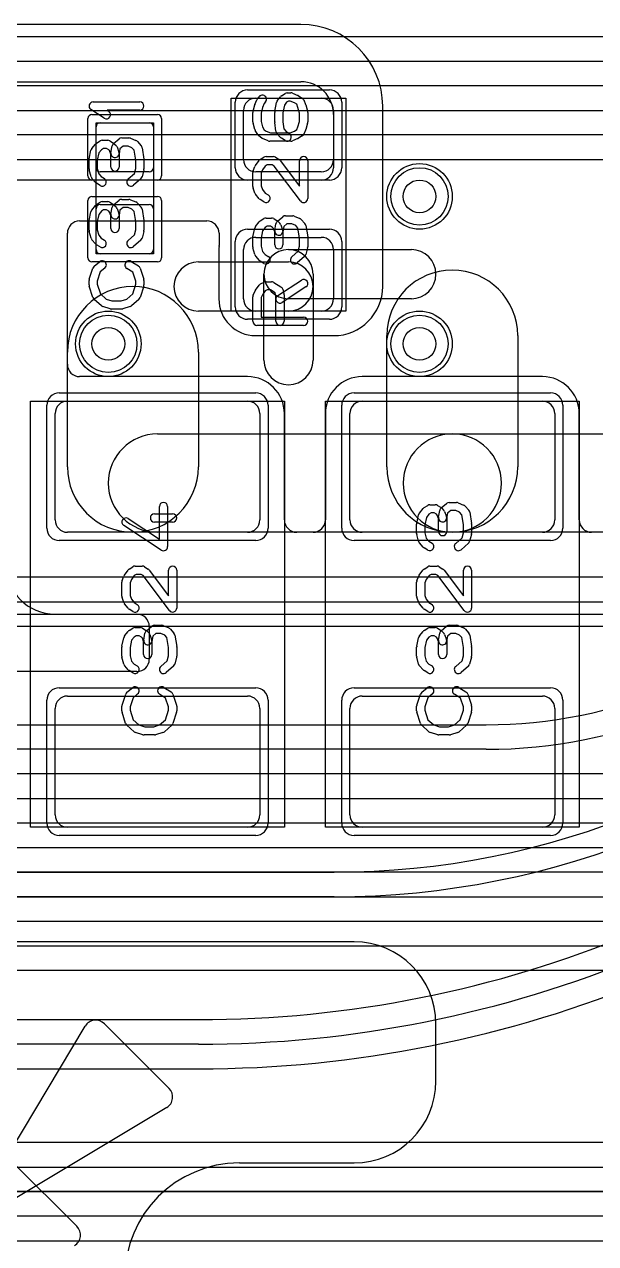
# Model space of a CAD drawing. Extents: x 0 to 57.3, y -1 to 20.5.
# Drawn here: x 33.99 to 37.48, y 9.16 to 16.6 of the extents above; entities that cross this region are included whole.
import ezdxf

# ---------------------------------------------------------------- set-up
doc = ezdxf.new("R2010")
doc.units = 0
for name, color, linetype in [('Hole', 1, 'CONTINUOUS'), ('L1', 3, 'CONTINUOUS'), ('L2', 3, 'CONTINUOUS'), ('L3', 3, 'CONTINUOUS'), ('L4', 3, 'CONTINUOUS'), ('MetalMask-A', 176, 'CONTINUOUS'), ('PartsArea-A', 111, 'CONTINUOUS'), ('PartsSilk-A', 221, 'CONTINUOUS'), ('Resist-A', 2, 'CONTINUOUS'), ('Resist-B', 2, 'CONTINUOUS'), ('Silk-A', 140, 'CONTINUOUS')]:
    doc.layers.add(name, color=color, linetype=linetype)

msp = doc.modelspace()

# ---------------------------------------------------------------- linework, layer by layer
at = {"layer": 'Hole'}
for centre in [(36.4, 15.55), (34.5, 14.65), (36.4, 14.65)]:
    msp.add_circle(centre, 0.1, dxfattribs=at)
at = {"layer": 'L1'}
for p, q in [((35.67504, 16.6), (28.09585, 16.6)), ((32.07497, 16.25), (35.675, 16.25)), ((35.4, 16.15), (35.8, 16.15)), ((35.325, 15.775), (35.325, 16.075)), ((35.875, 16.075), (35.875, 15.775)), ((36.17504, 14.99996), (36.17504, 16.1)), ((35.875, 16.05), (35.875, 15.72497)), ((34.425, 15.725), (34.425, 15.975)), ((34.45, 16), (34.75, 16)), ((34.775, 15.975), (34.775, 15.725)), ((35.80003, 15.65), (32.07497, 15.65)), ((34.75, 15.7), (34.45, 15.7)), ((35.8, 15.7), (35.4, 15.7)), ((34.45, 15.5), (34.75, 15.5)), ((34.425, 15.225), (34.425, 15.475)), ((34.775, 15.475), (34.775, 15.225)), ((34.325, 15.4), (35.10108, 15.4)), ((34.25, 14.52504), (34.25, 15.325)), ((35.17608, 15.325), (35.17608, 15.2509)), ((35.4, 15.3), (35.8, 15.3)), ((34.75, 15.2), (34.45, 15.2)), ((35.17496, 15.225), (35.17496, 14.925)), ((35.325, 14.925), (35.325, 15.225)), ((35.6, 15.225), (36.35, 15.225)), ((35.875, 15.225), (35.875, 14.925)), ((35.05, 15.15), (35.6, 15.15)), ((35.45, 14.55), (35.45, 15.075)), ((35.75, 15.075), (35.75, 14.55)), ((36.35, 14.925), (35.6, 14.925)), ((35.6, 14.85), (35.05, 14.85)), ((35.8, 14.85), (35.4, 14.85)), ((35.4, 14.69996), (35.87504, 14.69996)), ((36.2, 13.9), (36.2, 14.7)), ((37, 14.7), (37, 13.9)), ((34.25, 13.9), (34.25, 14.6)), ((35.05, 14.6), (35.05, 13.9)), ((35.35, 14.45004), (34.325, 14.45004)), ((37.15, 14.45004), (36.05, 14.45004)), ((34.25, 14.3), (35.35, 14.3)), ((36.05, 14.3), (37.15, 14.3)), ((34.175, 13.575), (34.175, 14.225)), ((35.425, 14.225), (35.425, 13.575)), ((35.57504, 13.575), (35.57504, 14.225)), ((35.82496, 14.225), (35.82496, 13.575)), ((35.975, 13.575), (35.975, 14.225)), ((37.225, 14.225), (37.225, 13.575)), ((37.37504, 13.575), (37.37504, 14.225)), ((34.8, 14.1), (36.6, 14.1)), ((36.6, 14.1), (37.65, 14.1)), ((35.35, 13.5), (34.25, 13.5)), ((36.6, 13.5), (34.8, 13.5)), ((35.74996, 13.5), (35.65004, 13.5)), ((37.15, 13.5), (36.05, 13.5)), ((37.65, 13.5), (36.6, 13.5)), ((38.5, 13.5), (37.45004, 13.5)), ((32.325, 13), (38, 13)), ((34.175, 13), (34.67503, 13)), ((34.75, 12.92503), (34.75, 12.72497)), ((34.67503, 12.65), (32.77497, 12.65)), ((34.25, 12.5), (35.35, 12.5)), ((36.05, 12.5), (37.15, 12.5)), ((34.175, 11.775), (34.175, 12.425)), ((35.425, 12.425), (35.425, 11.775)), ((35.975, 11.775), (35.975, 12.425)), ((37.225, 12.425), (37.225, 11.775)), ((35.35, 11.7), (34.25, 11.7)), ((37.15, 11.7), (36.05, 11.7)), ((36, 11), (31.075, 11)), ((36.5, 10.15), (36.5, 10.5)), ((35.3, 9.65), (36, 9.65))]:
    msp.add_line(p, q, dxfattribs=at)
for centre in [(36.4, 15.55), (34.5, 14.65), (36.4, 14.65)]:
    msp.add_circle(centre, 0.2, dxfattribs=at)
for centre, radius, start, end in [((35.67504, 16.1), 0.5, 0, 90), ((35.675, 16.05), 0.2, 0, 90), ((35.4, 16.075), 0.075, 90, 180), ((35.8, 16.075), 0.075, 0, 90), ((34.45, 15.975), 0.025, 90, 180), ((34.75, 15.975), 0.025, 0, 90), ((34.45, 15.725), 0.025, 180, -90), ((34.75, 15.725), 0.025, -90, 0), ((35.4, 15.775), 0.075, 180, -90), ((35.8, 15.775), 0.075, -90, 0), ((35.80003, 15.72497), 0.07497, -90, 0), ((34.45, 15.475), 0.025, 90, 180), ((34.75, 15.475), 0.025, 0, 90), ((34.325, 15.325), 0.075, 90, 180), ((35.10108, 15.325), 0.075, 0, 90), ((35.4, 15.225), 0.075, 90, 180), ((35.8, 15.225), 0.075, 0, 90), ((34.45, 15.225), 0.025, 180, -90), ((34.75, 15.225), 0.025, -90, 0), ((35.4, 15.225), 0.22504, 175.046912, 180), ((35.10111, 15.2509), 0.07497, -4.950872, 0), ((35.6, 15.075), 0.15, 0, 180), ((35.6, 15.075), 0.15, 90, -90), ((36.35, 15.075), 0.15, -90, 90), ((35.05, 15), 0.15, 90, -90), ((35.6, 15), 0.15, -90, 90), ((36.6, 14.7), 0.4, 0, 180), ((34.65, 14.6), 0.4, 0, 180), ((35.87504, 14.99996), 0.3, -90, 0), ((35.4, 14.925), 0.22504, 180, -90), ((35.4, 14.925), 0.075, 180, -90), ((35.8, 14.925), 0.075, -90, 0), ((34.325, 14.52504), 0.075, 180, -90), ((35.6, 14.55), 0.15, 180, 0), ((35.35, 14.225), 0.22504, 0, 90), ((36.05, 14.225), 0.22504, 90, 180), ((37.15, 14.225), 0.22504, 0, 90), ((34.25, 14.225), 0.075, 90, 180), ((35.35, 14.225), 0.075, 0, 90), ((36.05, 14.225), 0.075, 90, 180), ((37.15, 14.225), 0.075, 0, 90), ((34.8, 13.8), 0.3, 90, -90), ((36.6, 13.8), 0.3, 90, -90), ((36.6, 13.8), 0.3, -90, 90), ((34.65, 13.9), 0.4, 180, 0), ((36.6, 13.9), 0.4, 180, 0), ((34.25, 13.575), 0.075, 180, -90), ((35.35, 13.575), 0.075, -90, 0), ((35.65004, 13.575), 0.075, 180, -90), ((35.74996, 13.575), 0.075, -90, 0), ((36.05, 13.575), 0.075, 180, -90), ((37.15, 13.575), 0.075, -90, 0), ((37.45004, 13.575), 0.075, 180, -90), ((34.175, 13.3), 0.3, 180, -90), ((34.67503, 12.92503), 0.07497, 0, 90), ((34.67503, 12.72497), 0.07497, -90, 0), ((34.25, 12.425), 0.075, 90, 180), ((35.35, 12.425), 0.075, 0, 90), ((36.05, 12.425), 0.075, 90, 180), ((37.15, 12.425), 0.075, 0, 90), ((34.25, 11.775), 0.075, 180, -90), ((35.35, 11.775), 0.075, -90, 0), ((36.05, 11.775), 0.075, 180, -90), ((37.15, 11.775), 0.075, -90, 0), ((36, 10.5), 0.5, 0, 90), ((36, 10.15), 0.5, -90, 0), ((35.3, 8.95), 0.7, 90, 180)]:
    msp.add_arc(centre, radius, start, end, dxfattribs=at)
at = {"layer": 'L2'}
for centre in [(36.4, 15.55), (34.5, 14.65), (36.4, 14.65)]:
    msp.add_circle(centre, 0.2, dxfattribs=at)
at = {"layer": 'L3'}
for p, q in [((41.49996, 12.02504), (28.21421, 12.02504)), ((28.21421, 11.875), (42.21092, 11.875)), ((42.21092, 11.725), (28.21421, 11.725)), ((28.01422, 11.575), (42.48579, 11.575)), ((42.48579, 11.425), (28.01422, 11.425)), ((27.81421, 11.275), (43.08579, 11.275)), ((43.08579, 11.125), (27.81421, 11.125)), ((23.04178, 10.975), (43.65822, 10.975)), ((43.65822, 10.825), (23.04178, 10.825)), ((28.35127, 9.475), (38.12911, 9.475)), ((38.12911, 9.325), (28.35127, 9.325)), ((23.04178, 9.175), (43.65822, 9.175))]:
    msp.add_line(p, q, dxfattribs=at)
for centre in [(36.4, 15.55), (34.5, 14.65), (36.4, 14.65)]:
    msp.add_circle(centre, 0.2, dxfattribs=at)
at = {"layer": 'L4'}
for p, q in [((43.8, 16.525), (28.47808, 16.525)), ((28.47809, 16.375), (42.78578, 16.375)), ((42.78578, 16.225), (28.47809, 16.225)), ((28.4781, 16.075), (42.18578, 16.075)), ((42.18578, 15.925), (28.4781, 15.925)), ((28.4781, 15.77496), (42.18579, 15.77496)), ((37.58579, 13.22504), (26.7, 13.22504)), ((25.8, 13.075), (37.58579, 13.075)), ((37.58579, 12.925), (25.8, 12.925)), ((31.31367, 12.325), (36.80736, 12.325)), ((36.80736, 12.175), (31.31367, 12.175)), ((30.84946, 11.425), (35.87893, 11.425)), ((35.87893, 11.275), (30.84946, 11.275)), ((30.43525, 10.525), (35.05051, 10.525)), ((35.05051, 10.375), (30.43525, 10.375)), ((28.4, 10.22496), (35.05051, 10.22496)), ((39.20525, 9.77504), (28.4, 9.77504)), ((32.51262, 9.625), (39.20525, 9.625)), ((39.20525, 9.475), (32.51262, 9.475))]:
    msp.add_line(p, q, dxfattribs=at)
for centre in [(36.4, 15.55), (34.5, 14.65), (36.4, 14.65)]:
    msp.add_circle(centre, 0.2, dxfattribs=at)
for centre, radius, end in [((36.80736, 15.25), 2.925, -45), ((36.80736, 15.25), 3.075, -45), ((35.87893, 16.35), 4.925, -44.999918), ((35.87893, 16.35), 5.075, -44.99992), ((35.05051, 17.45), 6.925, -45.000059), ((35.05051, 17.45), 7.075, -45.000057), ((35.05051, 17.45), 7.22504, -45.000056)]:
    msp.add_arc(centre, radius, -90, end, dxfattribs=at)
at = {"layer": 'MetalMask-A'}
for p, q in [((35.4, 16.15), (35.8, 16.15)), ((35.325, 15.775), (35.325, 16.075)), ((35.875, 16.075), (35.875, 15.775)), ((34.425, 15.725), (34.425, 15.975)), ((34.45, 16), (34.75, 16)), ((34.775, 15.975), (34.775, 15.725)), ((34.75, 15.7), (34.45, 15.7)), ((35.8, 15.7), (35.4, 15.7)), ((34.45, 15.5), (34.75, 15.5)), ((34.425, 15.225), (34.425, 15.475)), ((34.775, 15.475), (34.775, 15.225)), ((35.4, 15.3), (35.8, 15.3)), ((34.75, 15.2), (34.45, 15.2)), ((35.325, 14.925), (35.325, 15.225)), ((35.875, 15.225), (35.875, 14.925)), ((35.8, 14.85), (35.4, 14.85)), ((34.25, 14.3), (35.35, 14.3)), ((36.05, 14.3), (37.15, 14.3)), ((34.175, 13.575), (34.175, 14.225)), ((35.425, 14.225), (35.425, 13.575)), ((35.975, 13.575), (35.975, 14.225)), ((37.225, 14.225), (37.225, 13.575)), ((35.35, 13.5), (34.25, 13.5)), ((37.15, 13.5), (36.05, 13.5)), ((34.25, 12.5), (35.35, 12.5)), ((36.05, 12.5), (37.15, 12.5)), ((34.175, 11.775), (34.175, 12.425)), ((35.425, 12.425), (35.425, 11.775)), ((35.975, 11.775), (35.975, 12.425)), ((37.225, 12.425), (37.225, 11.775)), ((35.35, 11.7), (34.25, 11.7)), ((37.15, 11.7), (36.05, 11.7))]:
    msp.add_line(p, q, dxfattribs=at)
for centre, radius, start, end in [((35.4, 16.075), 0.075, 90, 180), ((35.8, 16.075), 0.075, 0, 90), ((34.45, 15.975), 0.025, 90, 180), ((34.75, 15.975), 0.025, 0, 90), ((34.45, 15.725), 0.025, 180, -90), ((34.75, 15.725), 0.025, -90, 0), ((35.4, 15.775), 0.075, 180, -90), ((35.8, 15.775), 0.075, -90, 0), ((34.45, 15.475), 0.025, 90, 180), ((34.75, 15.475), 0.025, 0, 90), ((35.4, 15.225), 0.075, 90, 180), ((35.8, 15.225), 0.075, 0, 90), ((34.45, 15.225), 0.025, 180, -90), ((34.75, 15.225), 0.025, -90, 0), ((35.4, 14.925), 0.075, 180, -90), ((35.8, 14.925), 0.075, -90, 0), ((34.25, 14.225), 0.075, 90, 180), ((35.35, 14.225), 0.075, 0, 90), ((36.05, 14.225), 0.075, 90, 180), ((37.15, 14.225), 0.075, 0, 90), ((34.25, 13.575), 0.075, 180, -90), ((35.35, 13.575), 0.075, -90, 0), ((36.05, 13.575), 0.075, 180, -90), ((37.15, 13.575), 0.075, -90, 0), ((34.25, 12.425), 0.075, 90, 180), ((35.35, 12.425), 0.075, 0, 90), ((36.05, 12.425), 0.075, 90, 180), ((37.15, 12.425), 0.075, 0, 90), ((34.25, 11.775), 0.075, 180, -90), ((35.35, 11.775), 0.075, -90, 0), ((36.05, 11.775), 0.075, 180, -90), ((37.15, 11.775), 0.075, -90, 0)]:
    msp.add_arc(centre, radius, start, end, dxfattribs=at)
at = {"layer": 'PartsArea-A'}
for p, q in [((35.25, 14.85), (35.25, 16.15)), ((35.25, 16.15), (35.95, 16.15)), ((35.95, 16.15), (35.95, 14.85)), ((34.425, 15.2), (34.425, 16)), ((34.425, 16), (34.775, 16)), ((34.775, 16), (34.775, 15.2)), ((34.775, 15.2), (34.425, 15.2)), ((35.95, 14.85), (35.25, 14.85)), ((34.025, 11.7), (34.025, 14.3)), ((34.025, 14.3), (35.575, 14.3)), ((35.575, 14.3), (35.575, 11.7)), ((35.825, 11.7), (35.825, 14.3)), ((35.825, 14.3), (37.375, 14.3)), ((37.375, 14.3), (37.375, 11.7)), ((35.575, 11.7), (34.025, 11.7)), ((37.375, 11.7), (35.825, 11.7))]:
    msp.add_line(p, q, dxfattribs=at)
at = {"layer": 'PartsSilk-A'}
for p, q in [((35.41011, 16.14479), (35.42122, 16.15868)), ((35.53176, 16.13294), (35.55028, 16.15794)), ((35.55713, 16.16426), (35.57935, 16.17814)), ((35.59259, 16.18194), (35.61481, 16.18194)), ((35.62442, 16.18002), (35.65776, 16.16614)), ((35.6614, 16.16426), (35.68362, 16.15037)), ((34.4753, 16.02763), (34.39382, 16.08041)), ((34.40741, 16.12639), (34.69259, 16.12639)), ((34.69259, 16.07639), (34.49199, 16.07639)), ((34.49199, 16.07639), (34.50248, 16.06959)), ((35.38337, 16.06937), (35.39448, 16.10826)), ((35.39531, 16.11067), (35.40642, 16.13845)), ((35.44221, 16.09329), (35.43241, 16.059)), ((35.45147, 16.11645), (35.44221, 16.09329)), ((35.46026, 16.12744), (35.45147, 16.11645)), ((35.51623, 16.0674), (35.52734, 16.12296)), ((35.57527, 16.10767), (35.56574, 16.06002)), ((35.58764, 16.12437), (35.57527, 16.10767)), ((35.59976, 16.13194), (35.58764, 16.12437)), ((35.60981, 16.13194), (35.59976, 16.13194)), ((35.63664, 16.12077), (35.60981, 16.13194)), ((35.65019, 16.1123), (35.63664, 16.12077)), ((35.65779, 16.09329), (35.65019, 16.1123)), ((35.66759, 16.059), (35.65779, 16.09329)), ((35.69358, 16.13845), (35.70469, 16.11067)), ((35.70552, 16.10826), (35.71663, 16.06937)), ((35.38241, 16.00417), (35.38241, 16.0625)), ((35.43241, 16.059), (35.43241, 16.00767)), ((35.43241, 16.00767), (35.44167, 15.97525)), ((35.51574, 16.00417), (35.51574, 16.0625)), ((35.52339, 15.94791), (35.51598, 16.00069)), ((35.56574, 16.06002), (35.56574, 16.00592)), ((35.56574, 16.00592), (35.57186, 15.96235)), ((35.65792, 15.97383), (35.66759, 16.00767)), ((35.66759, 16.00767), (35.66759, 16.059)), ((35.71759, 16.0625), (35.71759, 16.00417)), ((35.39448, 15.95841), (35.38337, 15.9973)), ((35.41182, 15.92754), (35.39701, 15.95254)), ((35.44167, 15.97525), (35.45231, 15.9573)), ((35.45231, 15.9573), (35.46435, 15.94827)), ((35.46435, 15.94827), (35.49019, 15.9375)), ((35.49019, 15.9375), (35.60981, 15.9375)), ((35.55168, 15.90978), (35.52946, 15.93478)), ((35.57186, 15.96235), (35.58667, 15.94568)), ((35.58667, 15.94568), (35.60584, 15.9337)), ((35.60981, 15.9375), (35.63664, 15.94868)), ((35.63664, 15.94868), (35.65063, 15.95742)), ((35.65063, 15.95742), (35.65792, 15.97383)), ((35.70433, 15.95513), (35.69322, 15.93013)), ((35.71663, 15.9973), (35.70552, 15.95841)), ((34.399, 15.84201), (34.42122, 15.86979)), ((34.42749, 15.87537), (34.44971, 15.88926)), ((34.46296, 15.89306), (34.4963, 15.89306)), ((34.50955, 15.88926), (34.53177, 15.87537)), ((34.51613, 15.81688), (34.52354, 15.85855)), ((34.53215, 15.87338), (34.56548, 15.90115)), ((34.5362, 15.87185), (34.54731, 15.86074)), ((34.59053, 15.85694), (34.57117, 15.84081)), ((34.58148, 15.90694), (34.62593, 15.90694)), ((34.62093, 15.85694), (34.59053, 15.85694)), ((34.64437, 15.84718), (34.62093, 15.85694)), ((34.63554, 15.90502), (34.66887, 15.89114)), ((34.67795, 15.88467), (34.70017, 15.85967)), ((35.43685, 15.90639), (35.41833, 15.92028)), ((35.47558, 15.88942), (35.44224, 15.90331)), ((35.61481, 15.8875), (35.48519, 15.8875)), ((35.57934, 15.8913), (35.55712, 15.90519)), ((35.65776, 15.90331), (35.62442, 15.88942)), ((35.68362, 15.91908), (35.6614, 15.90519)), ((34.38295, 15.77876), (34.39406, 15.83154)), ((34.44176, 15.81542), (34.43241, 15.77101)), ((34.4576, 15.83523), (34.44176, 15.81542)), ((34.47013, 15.84306), (34.4576, 15.83523)), ((34.48913, 15.84306), (34.47013, 15.84306)), ((34.50285, 15.83448), (34.48913, 15.84306)), ((34.50803, 15.8293), (34.50285, 15.83448)), ((34.51574, 15.8081), (34.50803, 15.8293)), ((34.51574, 15.72917), (34.51574, 15.8081)), ((34.55313, 15.8516), (34.56424, 15.82104)), ((34.57117, 15.84081), (34.56535, 15.80812)), ((34.56574, 15.8125), (34.56574, 15.72917)), ((34.65795, 15.83191), (34.64437, 15.84718)), ((34.66759, 15.77162), (34.65795, 15.83191)), ((34.70617, 15.84701), (34.71728, 15.77756)), ((35.42749, 15.77537), (35.44971, 15.78926)), ((35.46296, 15.79306), (35.50741, 15.79306)), ((35.52066, 15.78926), (35.54288, 15.77537)), ((34.38241, 15.71806), (34.38241, 15.77361)), ((34.39436, 15.66995), (34.38325, 15.71162)), ((34.43241, 15.77101), (34.43241, 15.72134)), ((34.43241, 15.72134), (34.44115, 15.68856)), ((34.65929, 15.69019), (34.66759, 15.72134)), ((34.66759, 15.72134), (34.66759, 15.77162)), ((34.71675, 15.71162), (34.70564, 15.66995)), ((34.71759, 15.77361), (34.71759, 15.71806)), ((35.3842, 15.70511), (35.39531, 15.73289)), ((35.3983, 15.73831), (35.42052, 15.76887)), ((35.44057, 15.71143), (35.43241, 15.69102)), ((35.45811, 15.73554), (35.44057, 15.71143)), ((35.47013, 15.74306), (35.45811, 15.73554)), ((35.50024, 15.74306), (35.47013, 15.74306)), ((35.51244, 15.73543), (35.50024, 15.74306)), ((35.67261, 15.52247), (35.51244, 15.73543)), ((35.54961, 15.7692), (35.66759, 15.61233)), ((35.66759, 15.61233), (35.66759, 15.76806)), ((35.71759, 15.76806), (35.71759, 15.5375)), ((34.42205, 15.63478), (34.39983, 15.65978)), ((34.44971, 15.6163), (34.42749, 15.63019)), ((34.44115, 15.68856), (34.45704, 15.67068)), ((34.45704, 15.67068), (34.47621, 15.6587)), ((34.62058, 15.65631), (34.65929, 15.69019)), ((34.69794, 15.65758), (34.6535, 15.61869)), ((35.38241, 15.60972), (35.38241, 15.69583)), ((35.43241, 15.69102), (35.43241, 15.61412)), ((35.39503, 15.57063), (35.38392, 15.60118)), ((35.42122, 15.53577), (35.399, 15.56355)), ((35.43241, 15.61412), (35.44061, 15.59158)), ((35.44061, 15.59158), (35.4576, 15.57033)), ((35.4576, 15.57033), (35.47621, 15.5587)), ((34.399, 15.46701), (34.42122, 15.49479)), ((34.42749, 15.50037), (34.44971, 15.51426)), ((34.46296, 15.51806), (34.4963, 15.51806)), ((34.50955, 15.51426), (34.53177, 15.50037)), ((34.51613, 15.44188), (34.52354, 15.48355)), ((34.53215, 15.49838), (34.56548, 15.52615)), ((34.5362, 15.49685), (34.54731, 15.48574)), ((34.59053, 15.48194), (34.57117, 15.46581)), ((34.58148, 15.53194), (34.62593, 15.53194)), ((34.62093, 15.48194), (34.59053, 15.48194)), ((34.64437, 15.47218), (34.62093, 15.48194)), ((34.63554, 15.53002), (34.66887, 15.51614)), ((34.67795, 15.50967), (34.70017, 15.48467)), ((35.44971, 15.5163), (35.42749, 15.53019)), ((34.38295, 15.40376), (34.39406, 15.45654)), ((34.44176, 15.44042), (34.43241, 15.39601)), ((34.4576, 15.46023), (34.44176, 15.44042)), ((34.47013, 15.46806), (34.4576, 15.46023)), ((34.48913, 15.46806), (34.47013, 15.46806)), ((34.50285, 15.45948), (34.48913, 15.46806)), ((34.50803, 15.4543), (34.50285, 15.45948)), ((34.51574, 15.4331), (34.50803, 15.4543)), ((34.51574, 15.35417), (34.51574, 15.4331)), ((34.55313, 15.4766), (34.56424, 15.44604)), ((34.57117, 15.46581), (34.56535, 15.43312)), ((34.56574, 15.4375), (34.56574, 15.35417)), ((34.65795, 15.45691), (34.64437, 15.47218)), ((34.66759, 15.39662), (34.65795, 15.45691)), ((34.70617, 15.47201), (34.71728, 15.40256)), ((35.42749, 15.40037), (35.44971, 15.41426)), ((35.46296, 15.41806), (35.4963, 15.41806)), ((35.50955, 15.41426), (35.53177, 15.40037)), ((35.53215, 15.39838), (35.56548, 15.42615)), ((35.58148, 15.43194), (35.62593, 15.43194)), ((35.63554, 15.43002), (35.66887, 15.41614)), ((35.67795, 15.40967), (35.70017, 15.38467)), ((34.38241, 15.34306), (34.38241, 15.39861)), ((34.39436, 15.29495), (34.38325, 15.33662)), ((34.43241, 15.39601), (34.43241, 15.34634)), ((34.43241, 15.34634), (34.44115, 15.31356)), ((34.65929, 15.31519), (34.66759, 15.34634)), ((34.66759, 15.34634), (34.66759, 15.39662)), ((34.71675, 15.33662), (34.70564, 15.29495)), ((34.71759, 15.39861), (34.71759, 15.34306)), ((35.38295, 15.30376), (35.39406, 15.35654)), ((35.399, 15.36701), (35.42122, 15.39479)), ((35.44176, 15.34042), (35.43241, 15.29601)), ((35.4576, 15.36023), (35.44176, 15.34042)), ((35.47013, 15.36806), (35.4576, 15.36023)), ((35.48913, 15.36806), (35.47013, 15.36806)), ((35.50285, 15.35948), (35.48913, 15.36806)), ((35.50803, 15.3543), (35.50285, 15.35948)), ((35.51574, 15.3331), (35.50803, 15.3543)), ((35.51574, 15.25417), (35.51574, 15.3331)), ((35.51613, 15.34188), (35.52354, 15.38355)), ((35.5362, 15.39685), (35.54731, 15.38574)), ((35.55313, 15.3766), (35.56424, 15.34604)), ((35.57117, 15.36581), (35.56535, 15.33312)), ((35.56574, 15.3375), (35.56574, 15.25417)), ((35.59053, 15.38194), (35.57117, 15.36581)), ((35.62093, 15.38194), (35.59053, 15.38194)), ((35.64437, 15.37218), (35.62093, 15.38194)), ((35.65795, 15.35691), (35.64437, 15.37218)), ((35.66759, 15.29662), (35.65795, 15.35691)), ((35.70617, 15.37201), (35.71728, 15.30256)), ((34.42205, 15.25978), (34.39983, 15.28478)), ((34.44115, 15.31356), (34.45704, 15.29568)), ((34.45704, 15.29568), (34.47621, 15.2837)), ((34.62058, 15.28131), (34.65929, 15.31519)), ((34.69794, 15.28258), (34.6535, 15.24369)), ((35.38241, 15.24306), (35.38241, 15.29861)), ((35.43241, 15.29601), (35.43241, 15.24634)), ((35.66759, 15.24634), (35.66759, 15.29662)), ((35.71759, 15.29861), (35.71759, 15.24306)), ((34.44971, 15.2413), (34.42749, 15.25519)), ((35.39436, 15.19495), (35.38325, 15.23662)), ((35.42205, 15.15978), (35.39983, 15.18478)), ((35.43241, 15.24634), (35.44115, 15.21356)), ((35.44115, 15.21356), (35.45704, 15.19568)), ((35.45704, 15.19568), (35.47621, 15.1837)), ((35.62058, 15.18131), (35.65929, 15.21519)), ((35.69794, 15.18258), (35.6535, 15.14369)), ((35.65929, 15.21519), (35.66759, 15.24634)), ((35.71675, 15.23662), (35.70564, 15.19495)), ((34.38369, 15.0454), (34.40591, 15.11207)), ((34.41363, 15.12338), (34.44696, 15.15115)), ((34.47896, 15.11273), (34.4511, 15.08952)), ((34.6495, 15.08773), (34.61268, 15.11074)), ((34.63918, 15.15314), (34.68362, 15.12537)), ((34.69409, 15.11207), (34.71631, 15.0454)), ((35.44971, 15.1413), (35.42749, 15.15519)), ((34.38241, 15.00972), (34.38241, 15.0375)), ((34.4511, 15.08952), (34.43241, 15.03344)), ((34.43241, 15.03344), (34.43241, 15.01362)), ((34.66759, 15.03344), (34.6495, 15.08773)), ((34.66759, 15.01362), (34.66759, 15.03344)), ((34.71759, 15.0375), (34.71759, 15.00972)), ((35.53447, 14.94453), (35.67891, 15.03898)), ((34.40582, 14.93266), (34.3836, 15.0021)), ((34.43241, 15.01362), (34.45132, 14.95452)), ((34.64868, 14.95452), (34.66759, 15.01362)), ((34.7164, 15.0021), (34.69418, 14.93266)), ((35.38456, 14.94765), (35.39567, 14.97265)), ((35.3983, 14.9772), (35.42052, 15.00776)), ((35.42956, 15.01542), (35.45178, 15.02653)), ((35.45737, 14.97343), (35.44029, 14.94993)), ((35.46886, 14.97917), (35.45737, 14.97343)), ((35.46296, 15.02917), (35.4963, 15.02917)), ((35.48913, 14.97917), (35.46886, 14.97917)), ((35.51913, 14.96042), (35.48913, 14.97917)), ((35.50955, 15.02537), (35.55399, 14.99759)), ((35.52315, 14.94533), (35.51913, 14.96042)), ((35.70627, 14.99714), (35.56183, 14.90269)), ((35.5649, 14.98283), (35.57231, 14.95505)), ((34.45761, 14.88258), (34.41317, 14.92147)), ((34.45132, 14.95452), (34.48656, 14.92368)), ((34.48656, 14.92368), (34.52234, 14.9125)), ((34.52234, 14.9125), (34.57766, 14.9125)), ((34.57766, 14.9125), (34.61344, 14.92368)), ((34.61344, 14.92368), (34.64868, 14.95452)), ((34.68683, 14.92147), (34.64239, 14.88258)), ((35.38241, 14.7875), (35.38241, 14.9375)), ((35.44029, 14.94993), (35.43241, 14.9322)), ((35.43241, 14.9322), (35.43241, 14.8125)), ((35.52315, 14.7875), (35.52315, 14.94533)), ((35.57315, 14.94861), (35.57315, 14.7875)), ((34.51106, 14.86364), (34.46661, 14.87753)), ((34.58148, 14.8625), (34.51852, 14.8625)), ((34.63339, 14.87753), (34.58894, 14.86364)), ((35.43241, 14.8125), (35.69259, 14.8125)), ((35.69259, 14.7625), (35.40741, 14.7625)), ((34.81204, 13.45869), (34.81204, 13.65694)), ((34.86204, 13.65694), (34.86204, 13.4125)), ((36.399, 13.61701), (36.42122, 13.64479)), ((36.42749, 13.65037), (36.44971, 13.66426)), ((36.46296, 13.66806), (36.4963, 13.66806)), ((36.50955, 13.66426), (36.53177, 13.65037)), ((36.51613, 13.59188), (36.52354, 13.63355)), ((36.53215, 13.64838), (36.56548, 13.67615)), ((36.5362, 13.64685), (36.54731, 13.63574)), ((36.55313, 13.6266), (36.56424, 13.59604)), ((36.59053, 13.63194), (36.57117, 13.61581)), ((36.58148, 13.68194), (36.62593, 13.68194)), ((36.62093, 13.63194), (36.59053, 13.63194)), ((36.64437, 13.62218), (36.62093, 13.63194)), ((36.63554, 13.68002), (36.66887, 13.66614)), ((36.65795, 13.60691), (36.64437, 13.62218)), ((36.67795, 13.65967), (36.70017, 13.63467)), ((36.70617, 13.62201), (36.71728, 13.55256)), ((34.62108, 13.58343), (34.81204, 13.45869)), ((34.78148, 13.6125), (34.89259, 13.6125)), ((34.89259, 13.5625), (34.78148, 13.5625)), ((36.38241, 13.49306), (36.38241, 13.54861)), ((36.38295, 13.55376), (36.39406, 13.60654)), ((36.44176, 13.59042), (36.43241, 13.54601)), ((36.43241, 13.54601), (36.43241, 13.49634)), ((36.4576, 13.61023), (36.44176, 13.59042)), ((36.47013, 13.61806), (36.4576, 13.61023)), ((36.48913, 13.61806), (36.47013, 13.61806)), ((36.50285, 13.60948), (36.48913, 13.61806)), ((36.50803, 13.6043), (36.50285, 13.60948)), ((36.51574, 13.5831), (36.50803, 13.6043)), ((36.51574, 13.50417), (36.51574, 13.5831)), ((36.57117, 13.61581), (36.56535, 13.58312)), ((36.56574, 13.5875), (36.56574, 13.50417)), ((36.66759, 13.54662), (36.65795, 13.60691)), ((36.66759, 13.49634), (36.66759, 13.54662)), ((36.71759, 13.54861), (36.71759, 13.49306)), ((34.82337, 13.39157), (34.59374, 13.54157)), ((36.39436, 13.44495), (36.38325, 13.48662)), ((36.43241, 13.49634), (36.44115, 13.46356)), ((36.65929, 13.46519), (36.66759, 13.49634)), ((36.71675, 13.48662), (36.70564, 13.44495)), ((36.42205, 13.40978), (36.39983, 13.43478)), ((36.44971, 13.3913), (36.42749, 13.40519)), ((36.44115, 13.46356), (36.45704, 13.44568)), ((36.45704, 13.44568), (36.47621, 13.4337)), ((36.62058, 13.43131), (36.65929, 13.46519)), ((36.69794, 13.43258), (36.6535, 13.39369)), ((34.5983, 13.23831), (34.62052, 13.26887)), ((34.62749, 13.27537), (34.64971, 13.28926)), ((34.66296, 13.29306), (34.70741, 13.29306)), ((34.72066, 13.28926), (34.74288, 13.27537)), ((34.74961, 13.2692), (34.86759, 13.11233)), ((34.86759, 13.11233), (34.86759, 13.26806)), ((34.91759, 13.26806), (34.91759, 13.0375)), ((36.3983, 13.23831), (36.42052, 13.26887)), ((36.42749, 13.27537), (36.44971, 13.28926)), ((36.46296, 13.29306), (36.50741, 13.29306)), ((36.52066, 13.28926), (36.54288, 13.27537)), ((36.54961, 13.2692), (36.66759, 13.11233)), ((36.66759, 13.11233), (36.66759, 13.26806)), ((36.71759, 13.26806), (36.71759, 13.0375)), ((34.58241, 13.10972), (34.58241, 13.19583)), ((34.5842, 13.20511), (34.59531, 13.23289)), ((34.64057, 13.21143), (34.63241, 13.19102)), ((34.63241, 13.19102), (34.63241, 13.11412)), ((34.65811, 13.23554), (34.64057, 13.21143)), ((34.67013, 13.24306), (34.65811, 13.23554)), ((34.70024, 13.24306), (34.67013, 13.24306)), ((34.71244, 13.23543), (34.70024, 13.24306)), ((34.87261, 13.02247), (34.71244, 13.23543)), ((36.38241, 13.10972), (36.38241, 13.19583)), ((36.3842, 13.20511), (36.39531, 13.23289)), ((36.44057, 13.21143), (36.43241, 13.19102)), ((36.43241, 13.19102), (36.43241, 13.11412)), ((36.45811, 13.23554), (36.44057, 13.21143)), ((36.47013, 13.24306), (36.45811, 13.23554)), ((36.50024, 13.24306), (36.47013, 13.24306)), ((36.51244, 13.23543), (36.50024, 13.24306)), ((36.67261, 13.02247), (36.51244, 13.23543)), ((34.59503, 13.07063), (34.58392, 13.10118)), ((34.63241, 13.11412), (34.64061, 13.09158)), ((36.39503, 13.07063), (36.38392, 13.10118)), ((36.43241, 13.11412), (36.44061, 13.09158)), ((34.62122, 13.03577), (34.599, 13.06355)), ((34.64971, 13.0163), (34.62749, 13.03019)), ((34.64061, 13.09158), (34.6576, 13.07033)), ((34.6576, 13.07033), (34.67621, 13.0587)), ((36.42122, 13.03577), (36.399, 13.06355)), ((36.44971, 13.0163), (36.42749, 13.03019)), ((36.44061, 13.09158), (36.4576, 13.07033)), ((36.4576, 13.07033), (36.47621, 13.0587)), ((34.599, 12.86701), (34.62122, 12.89479)), ((34.62749, 12.90037), (34.64971, 12.91426)), ((34.66296, 12.91806), (34.6963, 12.91806)), ((34.70955, 12.91426), (34.73177, 12.90037)), ((34.71613, 12.84188), (34.72354, 12.88355)), ((34.73215, 12.89838), (34.76548, 12.92615)), ((34.7362, 12.89685), (34.74731, 12.88574)), ((34.75313, 12.8766), (34.76424, 12.84604)), ((34.79053, 12.88194), (34.77117, 12.86581)), ((34.78148, 12.93194), (34.82593, 12.93194)), ((34.82093, 12.88194), (34.79053, 12.88194)), ((34.84437, 12.87218), (34.82093, 12.88194)), ((34.83554, 12.93002), (34.86887, 12.91614)), ((34.87795, 12.90967), (34.90017, 12.88467)), ((36.399, 12.86701), (36.42122, 12.89479)), ((36.42749, 12.90037), (36.44971, 12.91426)), ((36.46296, 12.91806), (36.4963, 12.91806)), ((36.50955, 12.91426), (36.53177, 12.90037)), ((36.51613, 12.84188), (36.52354, 12.88355)), ((36.53215, 12.89838), (36.56548, 12.92615)), ((36.5362, 12.89685), (36.54731, 12.88574)), ((36.55313, 12.8766), (36.56424, 12.84604)), ((36.59053, 12.88194), (36.57117, 12.86581)), ((36.58148, 12.93194), (36.62593, 12.93194)), ((36.62093, 12.88194), (36.59053, 12.88194)), ((36.64437, 12.87218), (36.62093, 12.88194)), ((36.63554, 12.93002), (36.66887, 12.91614)), ((36.67795, 12.90967), (36.70017, 12.88467)), ((34.58295, 12.80376), (34.59406, 12.85654)), ((34.64176, 12.84042), (34.63241, 12.79601)), ((34.6576, 12.86023), (34.64176, 12.84042)), ((34.67013, 12.86806), (34.6576, 12.86023)), ((34.68913, 12.86806), (34.67013, 12.86806)), ((34.70285, 12.85948), (34.68913, 12.86806)), ((34.70803, 12.8543), (34.70285, 12.85948)), ((34.71574, 12.8331), (34.70803, 12.8543)), ((34.71574, 12.75417), (34.71574, 12.8331)), ((34.77117, 12.86581), (34.76535, 12.83312)), ((34.76574, 12.8375), (34.76574, 12.75417)), ((34.85795, 12.85691), (34.84437, 12.87218)), ((34.86759, 12.79662), (34.85795, 12.85691)), ((34.90617, 12.87201), (34.91728, 12.80256)), ((36.38295, 12.80376), (36.39406, 12.85654)), ((36.44176, 12.84042), (36.43241, 12.79601)), ((36.4576, 12.86023), (36.44176, 12.84042)), ((36.47013, 12.86806), (36.4576, 12.86023)), ((36.48913, 12.86806), (36.47013, 12.86806)), ((36.50285, 12.85948), (36.48913, 12.86806)), ((36.50803, 12.8543), (36.50285, 12.85948)), ((36.51574, 12.8331), (36.50803, 12.8543)), ((36.51574, 12.75417), (36.51574, 12.8331)), ((36.57117, 12.86581), (36.56535, 12.83312)), ((36.56574, 12.8375), (36.56574, 12.75417)), ((36.65795, 12.85691), (36.64437, 12.87218)), ((36.66759, 12.79662), (36.65795, 12.85691)), ((36.70617, 12.87201), (36.71728, 12.80256)), ((34.58241, 12.74306), (34.58241, 12.79861)), ((34.59436, 12.69495), (34.58325, 12.73662)), ((34.63241, 12.79601), (34.63241, 12.74634)), ((34.63241, 12.74634), (34.64115, 12.71356)), ((34.85929, 12.71519), (34.86759, 12.74634)), ((34.86759, 12.74634), (34.86759, 12.79662)), ((34.91675, 12.73662), (34.90564, 12.69495)), ((34.91759, 12.79861), (34.91759, 12.74306)), ((36.38241, 12.74306), (36.38241, 12.79861)), ((36.39436, 12.69495), (36.38325, 12.73662)), ((36.43241, 12.79601), (36.43241, 12.74634)), ((36.43241, 12.74634), (36.44115, 12.71356)), ((36.65929, 12.71519), (36.66759, 12.74634)), ((36.66759, 12.74634), (36.66759, 12.79662)), ((36.71675, 12.73662), (36.70564, 12.69495)), ((36.71759, 12.79861), (36.71759, 12.74306)), ((34.62205, 12.65978), (34.59983, 12.68478)), ((34.64971, 12.6413), (34.62749, 12.65519)), ((34.64115, 12.71356), (34.65704, 12.69568)), ((34.65704, 12.69568), (34.67621, 12.6837)), ((34.82058, 12.68131), (34.85929, 12.71519)), ((34.89794, 12.68258), (34.8535, 12.64369)), ((36.42205, 12.65978), (36.39983, 12.68478)), ((36.44971, 12.6413), (36.42749, 12.65519)), ((36.44115, 12.71356), (36.45704, 12.69568)), ((36.45704, 12.69568), (36.47621, 12.6837)), ((36.62058, 12.68131), (36.65929, 12.71519)), ((36.69794, 12.68258), (36.6535, 12.64369)), ((34.58369, 12.4454), (34.60591, 12.51207)), ((34.61363, 12.52338), (34.64696, 12.55115)), ((34.67896, 12.51273), (34.6511, 12.48952)), ((34.8495, 12.48773), (34.81268, 12.51074)), ((34.83918, 12.55314), (34.88362, 12.52537)), ((34.89409, 12.51207), (34.91631, 12.4454)), ((36.38369, 12.4454), (36.40591, 12.51207)), ((36.41363, 12.52338), (36.44696, 12.55115)), ((36.47896, 12.51273), (36.4511, 12.48952)), ((36.6495, 12.48773), (36.61268, 12.51074)), ((36.63918, 12.55314), (36.68362, 12.52537)), ((36.69409, 12.51207), (36.71631, 12.4454)), ((34.58241, 12.40972), (34.58241, 12.4375)), ((34.6511, 12.48952), (34.63241, 12.43344)), ((34.63241, 12.43344), (34.63241, 12.41362)), ((34.86759, 12.43344), (34.8495, 12.48773)), ((34.86759, 12.41362), (34.86759, 12.43344)), ((34.91759, 12.4375), (34.91759, 12.40972)), ((36.38241, 12.40972), (36.38241, 12.4375)), ((36.4511, 12.48952), (36.43241, 12.43344)), ((36.43241, 12.43344), (36.43241, 12.41362)), ((36.66759, 12.43344), (36.6495, 12.48773)), ((36.66759, 12.41362), (36.66759, 12.43344)), ((36.71759, 12.4375), (36.71759, 12.40972)), ((34.60582, 12.33266), (34.5836, 12.4021)), ((34.63241, 12.41362), (34.65132, 12.35452)), ((34.65132, 12.35452), (34.68656, 12.32368)), ((34.81344, 12.32368), (34.84868, 12.35452)), ((34.84868, 12.35452), (34.86759, 12.41362)), ((34.9164, 12.4021), (34.89418, 12.33266)), ((36.40582, 12.33266), (36.3836, 12.4021)), ((36.43241, 12.41362), (36.45132, 12.35452)), ((36.45132, 12.35452), (36.48656, 12.32368)), ((36.61344, 12.32368), (36.64868, 12.35452)), ((36.64868, 12.35452), (36.66759, 12.41362)), ((36.7164, 12.4021), (36.69418, 12.33266)), ((34.65761, 12.28258), (34.61317, 12.32147)), ((34.68656, 12.32368), (34.72234, 12.3125)), ((34.72234, 12.3125), (34.77766, 12.3125)), ((34.77766, 12.3125), (34.81344, 12.32368)), ((34.88683, 12.32147), (34.84239, 12.28258)), ((36.45761, 12.28258), (36.41317, 12.32147)), ((36.48656, 12.32368), (36.52234, 12.3125)), ((36.52234, 12.3125), (36.57766, 12.3125)), ((36.57766, 12.3125), (36.61344, 12.32368)), ((36.68683, 12.32147), (36.64239, 12.28258)), ((34.71106, 12.26364), (34.66661, 12.27753)), ((34.78148, 12.2625), (34.71852, 12.2625)), ((34.83339, 12.27753), (34.78894, 12.26364)), ((36.51106, 12.26364), (36.46661, 12.27753)), ((36.58148, 12.2625), (36.51852, 12.2625)), ((36.63339, 12.27753), (36.58894, 12.26364)), ((34.47642, 10.49991), (34.87091, 10.10542)), ((33.76735, 9.49925), (34.35908, 10.48546)), ((34.85646, 9.98808), (33.87025, 9.39635))]:
    msp.add_line(p, q, dxfattribs=at)
for centre, radius, start, end in [((35.44074, 16.14306), 0.025, -38.666967, 141.345223), ((35.57037, 16.14306), 0.025, 121.985944, 143.473873), ((35.59259, 16.15694), 0.025, 90, 121.985944), ((35.61481, 16.15694), 0.025, 67.394238, 90), ((35.64815, 16.14306), 0.025, 57.994617, 67.394238), ((35.67037, 16.12917), 0.025, 21.792897, 57.994617), ((34.40741, 16.10139), 0.025, 90, -122.933807), ((34.69259, 16.10139), 0.025, -90, 90), ((35.41852, 16.10139), 0.025, 158.207103, 164.051456), ((35.42963, 16.12917), 0.025, 141.333033, 158.207103), ((35.55185, 16.11806), 0.025, 143.473873, 168.694563), ((35.68148, 16.10139), 0.025, 15.948544, 21.792897), ((34.48889, 16.04861), 0.025, -122.933543, 57.066193), ((35.40741, 16.0625), 0.025, 164.051456, 180), ((35.40741, 16.00417), 0.025, 180, -164.051456), ((35.54074, 16.0625), 0.025, 168.694563, 180), ((35.54074, 16.00417), 0.025, 180, -171.999526), ((35.69259, 16.0625), 0.025, 0, 15.948544), ((35.69259, 16.00417), 0.025, -15.948544, 0), ((35.41852, 15.96528), 0.025, -164.051456, -149.362476), ((35.43333, 15.94028), 0.025, -149.362476, -126.869898), ((35.54815, 15.95139), 0.025, -171.999526, -138.37217), ((35.59259, 15.9125), 0.025, -122.005383, 57.989981), ((35.67037, 15.94028), 0.025, -57.994617, -23.950855), ((35.68148, 15.96528), 0.025, -23.950855, -15.948544), ((34.44074, 15.85417), 0.025, 122.005383, 141.345223), ((34.46296, 15.86806), 0.025, 90, 122.010019), ((34.4963, 15.86806), 0.025, 57.994617, 90), ((34.54815, 15.85417), 0.025, 129.790899, 169.916736), ((34.51852, 15.85417), 0.025, 45, 57.989981), ((34.52963, 15.84306), 0.025, 19.97136, 45), ((34.58148, 15.88194), 0.025, 90, 129.800498), ((34.62593, 15.88194), 0.025, 67.394238, 90), ((34.65926, 15.86806), 0.025, 41.627831, 67.391122), ((34.68148, 15.84306), 0.025, 9.089372, 41.630694), ((35.45185, 15.92639), 0.025, -126.869898, -112.605762), ((35.48519, 15.9125), 0.025, -112.605762, -90), ((35.57037, 15.92639), 0.025, -138.372169, -122.005383), ((35.61481, 15.9125), 0.025, -90, -67.394238), ((35.64815, 15.92639), 0.025, -67.394238, -57.994617), ((34.40741, 15.77361), 0.025, 168.110161, 180), ((34.41852, 15.82639), 0.025, 141.333033, 168.112983), ((34.54074, 15.8125), 0.025, 169.908369, -10.083264), ((34.54074, 15.8125), 0.025, 0, 19.97859), ((34.69259, 15.77361), 0.025, 0, 9.088668), ((35.46296, 15.76806), 0.025, 90, 122.010019), ((35.50741, 15.76806), 0.025, 57.994617, 90), ((35.69259, 15.76806), 0.025, 0, 180), ((34.40741, 15.71806), 0.025, 180, -165.07115), ((34.54074, 15.72917), 0.025, 180, 0), ((34.69259, 15.71806), 0.025, -14.925513, 0), ((35.40741, 15.69583), 0.025, 158.207103, 180), ((35.41852, 15.72361), 0.025, 143.982737, 158.202147), ((35.44074, 15.75417), 0.025, 122.005383, 143.979316), ((35.52963, 15.75417), 0.025, 36.952397, 57.989981), ((34.41852, 15.67639), 0.025, -165.074487, -138.369306), ((34.44074, 15.65139), 0.025, -138.372169, -122.010019), ((34.46296, 15.6375), 0.025, -122.005383, 57.989981), ((34.63704, 15.6375), 0.025, 131.188082, -48.810424), ((34.68148, 15.67639), 0.025, -48.811918, -14.92885), ((35.40741, 15.60972), 0.025, 180, -160.015388), ((35.41852, 15.57917), 0.025, -160.02081, -141.345223), ((35.46296, 15.5375), 0.025, -122.005383, 57.989981), ((34.44074, 15.47917), 0.025, 122.005383, 141.345223), ((34.46296, 15.49306), 0.025, 90, 122.010019), ((34.4963, 15.49306), 0.025, 57.994617, 90), ((34.54815, 15.47917), 0.025, 129.790899, 169.916736), ((34.51852, 15.47917), 0.025, 45, 57.989981), ((34.52963, 15.46806), 0.025, 19.97136, 45), ((34.58148, 15.50694), 0.025, 90, 129.800498), ((34.62593, 15.50694), 0.025, 67.394238, 90), ((34.65926, 15.49306), 0.025, 41.627831, 67.391122), ((34.68148, 15.46806), 0.025, 9.089372, 41.630694), ((35.44074, 15.55139), 0.025, -141.333033, -122.010019), ((35.69259, 15.5375), 0.025, -143.047603, 0), ((34.41852, 15.45139), 0.025, 141.333033, 168.112983), ((34.54074, 15.4375), 0.025, 169.908369, -10.083264), ((34.54074, 15.4375), 0.025, 0, 19.97859), ((35.46296, 15.39306), 0.025, 90, 122.010019), ((35.4963, 15.39306), 0.025, 57.994617, 90), ((35.58148, 15.40694), 0.025, 90, 129.800498), ((35.62593, 15.40694), 0.025, 67.394238, 90), ((35.65926, 15.39306), 0.025, 41.627831, 67.391122), ((34.40741, 15.39861), 0.025, 168.110161, 180), ((34.40741, 15.34306), 0.025, 180, -165.07115), ((34.54074, 15.35417), 0.025, 180, 0), ((34.69259, 15.34306), 0.025, -14.925513, 0), ((34.69259, 15.39861), 0.025, 0, 9.088668), ((35.41852, 15.35139), 0.025, 141.333033, 168.112983), ((35.44074, 15.37917), 0.025, 122.005383, 141.345223), ((35.54074, 15.3375), 0.025, 169.908369, -10.083264), ((35.54815, 15.37917), 0.025, 129.790899, 169.916736), ((35.51852, 15.37917), 0.025, 45, 57.989981), ((35.52963, 15.36806), 0.025, 19.97136, 45), ((35.54074, 15.3375), 0.025, 0, 19.97859), ((35.68148, 15.36806), 0.025, 9.089372, 41.630694), ((34.41852, 15.30139), 0.025, -165.074487, -138.369306), ((34.44074, 15.27639), 0.025, -138.372169, -122.010019), ((34.46296, 15.2625), 0.025, -122.005383, 57.989981), ((34.63704, 15.2625), 0.025, 131.188082, -48.810424), ((34.68148, 15.30139), 0.025, -48.811918, -14.92885), ((35.40741, 15.29861), 0.025, 168.110161, 180), ((35.69259, 15.29861), 0.025, 0, 9.088668), ((35.40741, 15.24306), 0.025, 180, -165.07115), ((35.41852, 15.20139), 0.025, -165.074487, -138.369306), ((35.46296, 15.1625), 0.025, -122.005383, 57.989981), ((35.54074, 15.25417), 0.025, 180, 0), ((35.68148, 15.20139), 0.025, -48.811918, -14.92885), ((35.69259, 15.24306), 0.025, -14.925513, 0), ((34.42963, 15.10417), 0.025, 129.790899, 161.579545), ((34.46296, 15.13194), 0.025, -50.209101, 129.800498), ((34.62593, 15.13194), 0.025, 57.994617, -122.000747), ((34.67037, 15.10417), 0.025, 18.420455, 57.994617), ((35.44074, 15.17639), 0.025, -138.372169, -122.010019), ((35.63704, 15.1625), 0.025, 131.188082, -48.810424), ((34.40741, 15.0375), 0.025, 161.579545, 180), ((34.69259, 15.0375), 0.025, 0, 18.420455), ((35.69259, 15.01806), 0.025, -56.818537, 123.180863), ((34.40741, 15.00972), 0.025, 180, -162.253582), ((34.69259, 15.00972), 0.025, -17.746418, 0), ((35.41852, 14.9625), 0.025, 143.982737, 156.039637), ((35.44074, 14.99306), 0.025, 116.565051, 143.979316), ((35.46296, 15.00417), 0.025, 90, 116.565051), ((35.4963, 15.00417), 0.025, 57.994617, 90), ((35.54074, 14.97639), 0.025, 14.925513, 57.989981), ((34.42963, 14.94028), 0.025, -162.253582, -131.188082), ((34.67037, 14.94028), 0.025, -48.811918, -17.746418), ((35.40741, 14.9375), 0.025, 156.049145, 180), ((35.54815, 14.92361), 0.025, 123.181463, -56.819137), ((35.54815, 14.94861), 0.025, 0, 14.935268), ((34.47407, 14.90139), 0.025, -131.188082, -107.362228), ((34.51852, 14.8875), 0.025, -107.362228, -90), ((34.58148, 14.8875), 0.025, -90, -72.637772), ((34.62593, 14.90139), 0.025, -72.637772, -48.811918), ((35.69259, 14.7875), 0.025, -90, 90), ((35.40741, 14.7875), 0.025, 180, -90), ((35.54815, 14.7875), 0.025, 180, 0), ((34.83704, 13.65694), 0.025, 0, 180), ((36.44074, 13.62917), 0.025, 122.005383, 141.345223), ((36.46296, 13.64306), 0.025, 90, 122.010019), ((36.4963, 13.64306), 0.025, 57.994617, 90), ((36.54815, 13.62917), 0.025, 129.790899, 169.916736), ((36.51852, 13.62917), 0.025, 45, 57.989981), ((36.52963, 13.61806), 0.025, 19.97136, 45), ((36.58148, 13.65694), 0.025, 90, 129.800498), ((36.62593, 13.65694), 0.025, 67.394238, 90), ((36.65926, 13.64306), 0.025, 41.627831, 67.391122), ((36.68148, 13.61806), 0.025, 9.089372, 41.630694), ((34.60741, 13.5625), 0.025, 56.850263, -123.153564), ((34.78148, 13.5875), 0.025, 90, -90), ((34.89259, 13.5875), 0.025, -90, 90), ((36.40741, 13.54861), 0.025, 168.110161, 180), ((36.41852, 13.60139), 0.025, 141.333033, 168.112983), ((36.54074, 13.5875), 0.025, 169.908369, -10.083264), ((36.54074, 13.5875), 0.025, 0, 19.97859), ((36.69259, 13.54861), 0.025, 0, 9.088668), ((36.40741, 13.49306), 0.025, 180, -165.07115), ((36.54074, 13.50417), 0.025, 180, 0), ((36.69259, 13.49306), 0.025, -14.925513, 0), ((34.83704, 13.4125), 0.025, -123.149737, 0), ((36.41852, 13.45139), 0.025, -165.074487, -138.369306), ((36.44074, 13.42639), 0.025, -138.372169, -122.010019), ((36.46296, 13.4125), 0.025, -122.005383, 57.989981), ((36.63704, 13.4125), 0.025, 131.188082, -48.810424), ((36.68148, 13.45139), 0.025, -48.811918, -14.92885), ((34.64074, 13.25417), 0.025, 122.005383, 143.979316), ((34.66296, 13.26806), 0.025, 90, 122.010019), ((34.70741, 13.26806), 0.025, 57.994617, 90), ((34.72963, 13.25417), 0.025, 36.952397, 57.989981), ((34.89259, 13.26806), 0.025, 0, 180), ((36.44074, 13.25417), 0.025, 122.005383, 143.979316), ((36.46296, 13.26806), 0.025, 90, 122.010019), ((36.50741, 13.26806), 0.025, 57.994617, 90), ((36.52963, 13.25417), 0.025, 36.952397, 57.989981), ((36.69259, 13.26806), 0.025, 0, 180), ((34.60741, 13.19583), 0.025, 158.207103, 180), ((34.61852, 13.22361), 0.025, 143.982737, 158.202147), ((36.40741, 13.19583), 0.025, 158.207103, 180), ((36.41852, 13.22361), 0.025, 143.982737, 158.202147), ((34.60741, 13.10972), 0.025, 180, -160.015388), ((36.40741, 13.10972), 0.025, 180, -160.015388), ((34.61852, 13.07917), 0.025, -160.02081, -141.345223), ((34.64074, 13.05139), 0.025, -141.333033, -122.010019), ((34.66296, 13.0375), 0.025, -122.005383, 57.989981), ((34.89259, 13.0375), 0.025, -143.047603, 0), ((36.41852, 13.07917), 0.025, -160.02081, -141.345223), ((36.44074, 13.05139), 0.025, -141.333033, -122.010019), ((36.46296, 13.0375), 0.025, -122.005383, 57.989981), ((36.69259, 13.0375), 0.025, -143.047603, 0), ((34.64074, 12.87917), 0.025, 122.005383, 141.345223), ((34.66296, 12.89306), 0.025, 90, 122.010019), ((34.6963, 12.89306), 0.025, 57.994617, 90), ((34.74815, 12.87917), 0.025, 129.790899, 169.916736), ((34.71852, 12.87917), 0.025, 45, 57.989981), ((34.72963, 12.86806), 0.025, 19.97136, 45), ((34.78148, 12.90694), 0.025, 90, 129.800498), ((34.82593, 12.90694), 0.025, 67.394238, 90), ((34.85926, 12.89306), 0.025, 41.627831, 67.391122), ((34.88148, 12.86806), 0.025, 9.089372, 41.630694), ((36.44074, 12.87917), 0.025, 122.005383, 141.345223), ((36.46296, 12.89306), 0.025, 90, 122.010019), ((36.4963, 12.89306), 0.025, 57.994617, 90), ((36.54815, 12.87917), 0.025, 129.790899, 169.916736), ((36.51852, 12.87917), 0.025, 45, 57.989981), ((36.52963, 12.86806), 0.025, 19.97136, 45), ((36.58148, 12.90694), 0.025, 90, 129.800498), ((36.62593, 12.90694), 0.025, 67.394238, 90), ((36.65926, 12.89306), 0.025, 41.627831, 67.391122), ((36.68148, 12.86806), 0.025, 9.089372, 41.630694), ((34.60741, 12.79861), 0.025, 168.110161, 180), ((34.61852, 12.85139), 0.025, 141.333033, 168.112983), ((34.74074, 12.8375), 0.025, 169.908369, -10.083264), ((34.74074, 12.8375), 0.025, 0, 19.97859), ((34.89259, 12.79861), 0.025, 0, 9.088668), ((36.40741, 12.79861), 0.025, 168.110161, 180), ((36.41852, 12.85139), 0.025, 141.333033, 168.112983), ((36.54074, 12.8375), 0.025, 169.908369, -10.083264), ((36.54074, 12.8375), 0.025, 0, 19.97859), ((36.69259, 12.79861), 0.025, 0, 9.088668), ((34.60741, 12.74306), 0.025, 180, -165.07115), ((34.74074, 12.75417), 0.025, 180, 0), ((34.89259, 12.74306), 0.025, -14.925513, 0), ((36.40741, 12.74306), 0.025, 180, -165.07115), ((36.54074, 12.75417), 0.025, 180, 0), ((36.69259, 12.74306), 0.025, -14.925513, 0), ((34.61852, 12.70139), 0.025, -165.074487, -138.369306), ((34.64074, 12.67639), 0.025, -138.372169, -122.010019), ((34.66296, 12.6625), 0.025, -122.005383, 57.989981), ((34.83704, 12.6625), 0.025, 131.188082, -48.810424), ((34.88148, 12.70139), 0.025, -48.811918, -14.92885), ((36.41852, 12.70139), 0.025, -165.074487, -138.369306), ((36.44074, 12.67639), 0.025, -138.372169, -122.010019), ((36.46296, 12.6625), 0.025, -122.005383, 57.989981), ((36.63704, 12.6625), 0.025, 131.188082, -48.810424), ((36.68148, 12.70139), 0.025, -48.811918, -14.92885), ((34.62963, 12.50417), 0.025, 129.790899, 161.579545), ((34.66296, 12.53194), 0.025, -50.209101, 129.800498), ((34.82593, 12.53194), 0.025, 57.994617, -122.000747), ((34.87037, 12.50417), 0.025, 18.420455, 57.994617), ((36.42963, 12.50417), 0.025, 129.790899, 161.579545), ((36.46296, 12.53194), 0.025, -50.209101, 129.800498), ((36.62593, 12.53194), 0.025, 57.994617, -122.000747), ((36.67037, 12.50417), 0.025, 18.420455, 57.994617), ((34.60741, 12.4375), 0.025, 161.579545, 180), ((34.89259, 12.4375), 0.025, 0, 18.420455), ((36.40741, 12.4375), 0.025, 161.579545, 180), ((36.69259, 12.4375), 0.025, 0, 18.420455), ((34.60741, 12.40972), 0.025, 180, -162.253582), ((34.89259, 12.40972), 0.025, -17.746418, 0), ((36.40741, 12.40972), 0.025, 180, -162.253582), ((36.69259, 12.40972), 0.025, -17.746418, 0), ((34.62963, 12.34028), 0.025, -162.253582, -131.188082), ((34.67407, 12.30139), 0.025, -131.188082, -107.362228), ((34.82593, 12.30139), 0.025, -72.637772, -48.811918), ((34.87037, 12.34028), 0.025, -48.811918, -17.746418), ((36.42963, 12.34028), 0.025, -162.253582, -131.188082), ((36.47407, 12.30139), 0.025, -131.188082, -107.362228), ((36.62593, 12.30139), 0.025, -72.637772, -48.811918), ((36.67037, 12.34028), 0.025, -48.811918, -17.746418), ((34.71852, 12.2875), 0.025, -107.362228, -90), ((34.78148, 12.2875), 0.025, -90, -72.637772), ((36.51852, 12.2875), 0.025, -107.362228, -90), ((36.58148, 12.2875), 0.025, -90, -72.637772), ((34.42339, 10.44687), 0.075, 45.005402, 149.036165), ((34.81788, 10.05239), 0.075, -59.040174, 45)]:
    msp.add_arc(centre, radius, start, end, dxfattribs=at)
at = {"layer": 'Resist-A'}
for p, q in [((35.35, 16.2), (35.85, 16.2)), ((35.275, 15.725), (35.275, 16.125)), ((35.925, 16.125), (35.925, 15.725)), ((34.375, 15.675), (34.375, 16.025)), ((34.4, 16.05), (34.8, 16.05)), ((34.825, 16.025), (34.825, 15.675)), ((34.8, 15.65), (34.4, 15.65)), ((35.85, 15.65), (35.35, 15.65)), ((34.375, 15.175), (34.375, 15.525)), ((34.4, 15.55), (34.8, 15.55)), ((34.825, 15.525), (34.825, 15.175)), ((35.35, 15.35), (35.85, 15.35)), ((35.275, 14.875), (35.275, 15.275)), ((35.925, 15.275), (35.925, 14.875)), ((34.8, 15.15), (34.4, 15.15)), ((35.85, 14.8), (35.35, 14.8)), ((34.2, 14.35), (35.4, 14.35)), ((36, 14.35), (37.2, 14.35)), ((34.125, 13.525), (34.125, 14.275)), ((35.475, 14.275), (35.475, 13.525)), ((35.925, 13.525), (35.925, 14.275)), ((37.275, 14.275), (37.275, 13.525)), ((35.4, 13.45), (34.2, 13.45)), ((37.2, 13.45), (36, 13.45)), ((34.2, 12.55), (35.4, 12.55)), ((36, 12.55), (37.2, 12.55)), ((34.125, 11.725), (34.125, 12.475)), ((35.475, 12.475), (35.475, 11.725)), ((35.925, 11.725), (35.925, 12.475)), ((37.275, 12.475), (37.275, 11.725)), ((35.4, 11.65), (34.2, 11.65)), ((37.2, 11.65), (36, 11.65))]:
    msp.add_line(p, q, dxfattribs=at)
for centre in [(36.4, 15.55), (34.5, 14.65), (36.4, 14.65)]:
    msp.add_circle(centre, 0.175, dxfattribs=at)
for centre, radius, start, end in [((35.35, 16.125), 0.075, 90, 180), ((35.85, 16.125), 0.075, 0, 90), ((34.4, 16.025), 0.025, 90, 180), ((34.8, 16.025), 0.025, 0, 90), ((35.35, 15.725), 0.075, 180, -90), ((35.85, 15.725), 0.075, -90, 0), ((34.4, 15.675), 0.025, 180, -90), ((34.8, 15.675), 0.025, -90, 0), ((34.4, 15.525), 0.025, 90, 180), ((34.8, 15.525), 0.025, 0, 90), ((35.35, 15.275), 0.075, 90, 180), ((35.85, 15.275), 0.075, 0, 90), ((34.4, 15.175), 0.025, 180, -90), ((34.8, 15.175), 0.025, -90, 0), ((35.35, 14.875), 0.075, 180, -90), ((35.85, 14.875), 0.075, -90, 0), ((34.2, 14.275), 0.075, 90, 180), ((35.4, 14.275), 0.075, 0, 90), ((36, 14.275), 0.075, 90, 180), ((37.2, 14.275), 0.075, 0, 90), ((34.2, 13.525), 0.075, 180, -90), ((35.4, 13.525), 0.075, -90, 0), ((36, 13.525), 0.075, 180, -90), ((37.2, 13.525), 0.075, -90, 0), ((34.2, 12.475), 0.075, 90, 180), ((35.4, 12.475), 0.075, 0, 90), ((36, 12.475), 0.075, 90, 180), ((37.2, 12.475), 0.075, 0, 90), ((34.2, 11.725), 0.075, 180, -90), ((35.4, 11.725), 0.075, -90, 0), ((36, 11.725), 0.075, 180, -90), ((37.2, 11.725), 0.075, -90, 0)]:
    msp.add_arc(centre, radius, start, end, dxfattribs=at)
at = {"layer": 'Resist-B'}
for centre in [(36.4, 15.55), (34.5, 14.65), (36.4, 14.65)]:
    msp.add_circle(centre, 0.175, dxfattribs=at)
at = {"layer": 'Silk-A'}
msp.add_line((33.91342, 9.65791), (34.30791, 9.26342), dxfattribs=at)
msp.add_arc((34.25488, 9.21039), 0.075, -59.040174, 45, dxfattribs=at)

doc.saveas('drawing.dxf')
